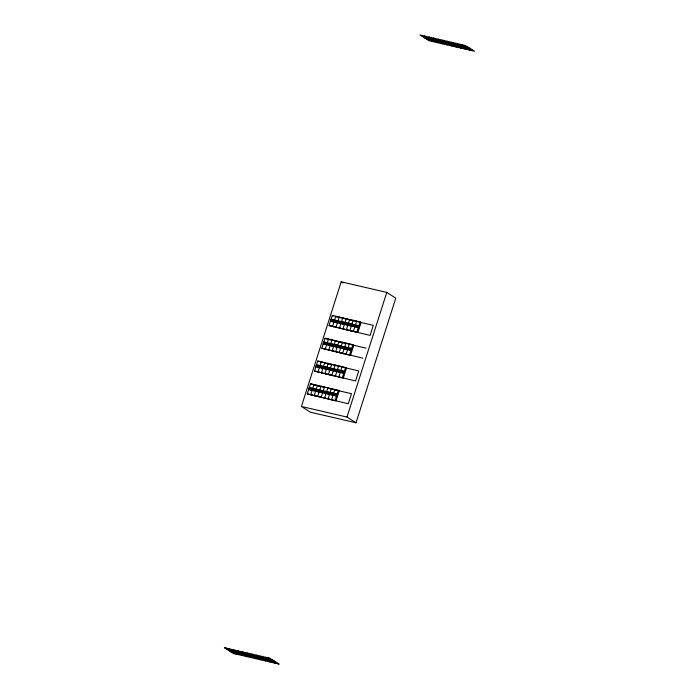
<?xml version="1.0" encoding="UTF-8"?>
<svg xmlns="http://www.w3.org/2000/svg" width="699" height="699" viewBox="0 0 699 699"><rect width="100%" height="100%" fill="white"/><g stroke="black" fill="none" stroke-linecap="round" stroke-linejoin="round"><path stroke-width="1.05" d="M310.88 389.186L310.828 389.36A5.382 2.586 -76.9 0 0 310.653 390.051L311.3 388.041A5.382 2.586 -76.9 0 0 311.046 388.688L310.872 389.378L310.819 388.539M318.141 366.599L318.307 365.9A5.382 2.586 -76.9 0 1 318.569 365.254L317.923 367.272A5.382 2.586 -76.9 0 1 318.097 366.573L318.089 365.76M325.419 343.62L325.367 343.786A5.382 2.586 -76.9 0 0 325.201 344.485L325.839 342.475A5.382 2.586 -76.9 0 0 325.585 343.113C326.555 344.013 325.376 345.909 324.021 342.571L326.075 343.139M332.689 320.832L332.645 321.007A5.382 2.586 -76.9 0 0 332.471 321.697L333.108 319.688A5.382 2.586 -76.9 0 0 332.855 320.334L332.68 321.024L332.637 320.186M314.349 390.191L313.851 389.692M314.358 389.998L314.314 390.164A5.382 2.586 -76.9 0 0 314.139 390.863L314.777 388.854A5.382 2.586 -76.9 0 0 314.524 389.492L314.078 390.025M321.007 366.433L321.121 366.914M321.627 367.211L321.584 367.386A5.382 2.586 -76.9 0 0 321.409 368.076L322.047 366.066A5.382 2.586 -76.9 0 0 321.793 366.704L321.619 367.403M328.626 344.45L329.063 343.925A5.382 2.586 -76.9 0 1 329.325 343.279L328.679 345.289A5.382 2.586 -76.9 0 1 328.853 344.598L328.39 344.126M335.546 320.867L335.66 321.339M336.175 321.645L336.123 321.811A5.382 2.586 -76.9 0 0 335.948 322.51L336.595 320.5A5.382 2.586 -76.9 0 0 336.341 321.138C335.782 323.253 337.739 320.125 336.612 321.837M317.215 390.025L317.329 390.505M317.844 390.802L317.792 390.977A5.382 2.586 -76.9 0 0 317.617 391.667L318.263 389.658A5.382 2.586 -76.9 0 0 318.01 390.304L317.835 390.994L317.783 390.156M324.598 367.718L325.105 368.216M324.834 368.05L325.271 367.517A5.382 2.586 -76.9 0 1 325.533 366.87L324.886 368.889A5.382 2.586 -76.9 0 1 325.061 368.19L325.114 368.024M332.383 345.236L332.331 345.402A5.382 2.586 -76.9 0 0 332.165 346.101L332.803 344.091A5.382 2.586 -76.9 0 0 332.549 344.729C333.519 345.629 332.331 347.525 330.985 344.188L333.039 344.756M339.146 322.152L339.032 321.671M339.644 322.641L339.819 321.951A5.382 2.586 -76.9 0 1 340.072 321.304L339.434 323.314A5.382 2.586 -76.9 0 1 339.609 322.623L339.653 322.449M320.963 391.003L320.754 391.676L320.701 390.837M321.435 391.274L321.488 391.108A5.382 2.586 -76.9 0 1 321.741 390.47L321.103 392.48A5.382 2.586 -76.9 0 1 321.269 391.781L321.26 390.968M327.971 368.05L328.084 368.53M328.591 368.827L328.547 369.002A5.382 2.586 -76.9 0 0 328.373 369.692L329.011 367.683A5.382 2.586 -76.9 0 0 328.757 368.329L328.582 369.02M335.354 345.743L335.817 346.215L336.027 345.542A5.382 2.586 -76.9 0 1 336.289 344.895L335.642 346.905A5.382 2.586 -76.9 0 1 335.817 346.215L335.87 346.04M342.51 322.484L342.624 322.955M343.139 323.261L343.087 323.427A5.382 2.586 -76.9 0 0 342.912 324.126L343.558 322.117A5.382 2.586 -76.9 0 0 343.305 322.755L343.13 323.454M324.799 392.611L324.965 391.921A5.382 2.586 -76.9 0 1 325.227 391.274L324.581 393.284A5.382 2.586 -76.9 0 1 324.755 392.593L324.808 392.419M332.077 369.64L332.025 369.806A5.382 2.586 -76.9 0 0 331.85 370.505L332.497 368.487A5.382 2.586 -76.9 0 0 332.243 369.133L332.069 369.832L332.016 368.993M339.338 347.045L339.504 346.346A5.382 2.586 -76.9 0 1 339.766 345.708L339.129 347.718A5.382 2.586 -76.9 0 1 339.295 347.019L339.347 346.853M345.996 323.288L346.11 323.768M346.608 324.257L346.783 323.567A5.382 2.586 -76.9 0 1 347.036 322.921L346.398 324.93A5.382 2.586 -76.9 0 1 346.573 324.24L346.617 324.065M327.665 392.454L327.779 392.925M328.285 393.231L328.233 393.397A5.382 2.586 -76.9 0 0 328.067 394.096L328.705 392.087A5.382 2.586 -76.9 0 0 328.451 392.724L328.277 393.423M335.546 370.636L335.048 370.147M335.555 370.444L335.511 370.619A5.382 2.586 -76.9 0 0 335.337 371.309L335.974 369.299A5.382 2.586 -76.9 0 0 335.721 369.946L335.284 370.47M341.662 346.756C341.226 348.067 342.108 346.302 342.318 347.359M342.833 347.656L342.781 347.831A5.382 2.586 -76.9 0 0 342.606 348.521L343.253 346.512A5.382 2.586 -76.9 0 0 342.999 347.158L342.825 347.857M350.54 325.07C351.667 323.357 349.718 326.485 350.26 324.371A5.382 2.586 -76.9 0 1 350.522 323.733L349.876 325.743A5.382 2.586 -76.9 0 1 350.05 325.044L349.587 324.572M331.772 394.035L331.719 394.21A5.382 2.586 -76.9 0 0 331.544 394.9L332.191 392.89A5.382 2.586 -76.9 0 0 331.938 393.537L331.763 394.227M338.202 371.152L338.989 371.422L339.198 370.75A5.382 2.586 -76.9 0 1 339.461 370.112L338.814 372.121A5.382 2.586 -76.9 0 1 338.989 371.422L339.041 371.256M345.804 348.172C345.839 347.132 344.598 348.862 345.14 347.56M346.311 348.469L346.258 348.644A5.382 2.586 -76.9 0 0 346.092 349.334L346.73 347.324A5.382 2.586 -76.9 0 0 346.477 347.962L346.302 348.661M353.572 325.874L353.746 325.184A5.382 2.586 -76.9 0 1 354 324.537L353.362 326.547A5.382 2.586 -76.9 0 1 353.537 325.856L351.973 325.306L352.182 324.633C355.232 324.406 354.821 327.132 352.191 325.454M334.97 394.874L335.406 394.341A5.382 2.586 -76.9 0 1 335.669 393.703L335.031 395.713A5.382 2.586 -76.9 0 1 335.197 395.014L334.742 394.542M341.898 371.283L342.012 371.763M341.68 371.955L342.475 372.235L342.685 371.562A5.382 2.586 -76.9 0 1 342.938 370.916L342.3 372.925A5.382 2.586 -76.9 0 1 342.475 372.235L342.519 372.06M348.618 348.373C348.189 349.683 349.072 347.919 349.282 348.976M349.797 349.273L349.745 349.448A5.382 2.586 -76.9 0 0 349.57 350.138L350.208 348.128A5.382 2.586 -76.9 0 0 349.954 348.775L349.788 349.474M357.504 326.686C358.631 324.974 356.682 328.102 357.224 325.987A5.382 2.586 -76.9 0 1 357.486 325.35L356.839 327.359A5.382 2.586 -76.9 0 1 357.014 326.66L356.551 326.188M310.365 388.889L310.601 389.212M317.634 366.101L317.521 365.629M324.913 343.314L325.14 343.646M332.182 320.535L332.069 320.055M331.876 344.939L330.985 344.188M324.292 392.122L324.179 391.641M331.562 369.334L331.798 369.666M338.84 346.555C338.875 345.516 337.634 347.246 338.176 345.944M331.256 393.738L331.492 394.061M353.074 325.385L352.96 324.904M311.536 389.526C313.309 388.233 308.364 390.033 310.251 388.408M316.979 366.32L316.752 365.359C317.468 365.612 319.557 365.525 318.805 366.739C315.712 367.228 317.879 364.764 317.538 366.442L318.097 366.573M324.03 343.384L325.018 342.982L324.021 342.571M333.344 321.173C330.251 321.662 332.418 319.198 332.077 320.876C333.397 321.986 333.694 319.478 333.126 321.024M315.013 390.33C316.787 389.046 311.841 390.846 313.737 389.221M320.465 367.124L320.238 366.162C326.547 367.01 317.765 368.259 321.269 366.599M327.901 343.829C328.6 342.894 327.123 345.044 327.735 343.524M336.831 321.977L335.004 321.557L335.817 321.033M318.499 391.143C319.985 390.776 315.581 389.483 317.224 390.846M323.943 367.936L323.716 366.975C329.613 367.954 322.099 369.151 324.485 367.246M330.994 345L331.981 344.598L332.104 345.262M340.308 322.789C341.794 322.422 337.39 321.129 339.041 322.492L339.609 322.623L339.592 321.802M327.429 368.74L327.202 367.779C333.825 370.208 324.572 367.438 328.32 368.854M334.865 345.446C335.564 344.511 334.087 346.66 334.699 345.14M341.968 323.174L342.781 322.65L341.75 323.025L341.741 322.213C344.79 321.986 344.38 324.703 341.75 323.025M325.463 392.759C326.949 392.392 322.545 391.099 324.187 392.462L324.755 392.593L324.747 391.772M330.907 369.553L330.679 368.591C336.577 369.57 329.063 370.767 331.448 368.862M338.342 346.258L339.295 347.019C339.836 344.45 341.47 349.116 337.958 346.617M347.272 324.406C348.757 324.039 344.354 322.746 346.005 324.109M328.941 393.563C330.513 393.135 325.751 392.122 327.726 393.1M334.393 370.356L334.157 369.395C340.063 370.374 332.541 371.58 334.935 369.666M341.828 347.062L342.475 347.053M350.758 325.21L348.932 324.79L349.474 324.1M332.427 394.376C334.192 393.083 329.255 394.883 331.143 393.257M345.306 347.875L346.031 348.495M353.126 325.218L352.418 325.594M335.904 395.18C337.678 393.895 332.733 395.695 334.629 394.07M341.357 371.973L341.121 371.012C347.438 371.859 338.657 373.109 342.161 371.449M348.792 348.679L349.43 348.67L349.229 349.142M357.722 326.826L355.896 326.407L356.438 325.717M301.409 406.477L341.191 281.828L386.774 292.409L395.791 298.15L356.018 422.799L310.435 412.218L301.409 406.477L346.992 417.058L356.018 422.799M307.272 393.86L310.478 383.803L338.333 390.269L339.233 390.846L336.027 400.903L307.272 393.86L348.285 403.742L351.492 393.694L327.211 388.059M314.541 371.073L317.748 361.025L345.603 367.491L346.503 368.058L343.296 378.115L314.541 371.073L355.555 380.964L358.762 370.907L326.485 363.41M321.811 348.285L325.018 338.237L352.873 344.703L353.773 345.28L350.566 355.328L321.811 348.285L362.825 358.176M329.08 325.507L332.287 315.45L360.142 321.916L361.042 322.492L357.836 332.541L329.08 325.507L370.094 335.389L373.31 325.341L336.35 316.761M309.709 389.098L309.482 388.137L311.527 388.705M331.527 320.745L331.3 319.784L333.344 320.352M331.693 320.238L331.3 319.784M309.875 388.592L309.482 388.137M317.145 365.804L316.752 365.359M318.578 365.778L318.805 366.739M326.075 343.952L325.848 342.991M313.196 389.911L312.96 388.95L315.013 389.518M335.004 321.557L334.777 320.596L336.822 321.164M313.353 389.404L312.96 388.95M320.631 366.617L320.238 366.162M335.171 321.051L334.777 320.596M313.79 390.059L313.965 389.36L313.519 389.893M328.058 344.319L328.504 343.794L328.338 344.292M322.056 366.591L322.283 367.543M329.325 343.803L329.561 344.764L329.325 343.803L327.508 343.375M316.673 390.715L316.446 389.754L318.491 390.322M338.491 322.361L338.255 321.4L340.308 321.968M338.648 321.855L338.255 321.4M316.839 390.208L316.446 389.754M324.109 367.421L323.716 366.975M325.061 368.19L325.052 367.377M325.542 367.394L325.769 368.356M333.039 345.568L332.811 344.607M319.714 391.239L319.924 390.566C326.844 392.821 315.293 390.47 321.977 391.947M320.151 391.527L319.924 390.566M327.595 368.233L327.202 367.779M342.134 322.667L341.741 322.213M335.468 345.411L335.293 346.11L335.406 345.577M329.019 368.207L329.246 369.168M336.289 345.42L336.525 346.381L336.289 345.42L334.471 344.991M343.794 323.593L343.349 323.305L343.786 322.781M331.676 364.258L328.469 374.306L329.369 374.882M323.637 392.331L323.41 391.37L325.454 391.938M345.455 323.978L345.219 323.017L347.272 323.585M331.073 369.037L330.679 368.591M345.612 323.471L345.219 323.017M323.803 391.824L323.41 391.37M345.778 323.96L346.573 324.24L346.555 323.419M332.506 369.011L332.733 369.972M340.002 347.185L339.775 346.223L337.949 345.804M327.115 393.144L326.887 392.183L328.941 392.751M348.932 324.79L348.705 323.829L350.749 324.397M327.281 392.637L326.887 392.183M334.55 369.85L334.157 369.395M349.098 324.284L348.705 323.829M334.987 370.505L335.162 369.815L334.716 370.339M349.255 324.773L349.745 324.266L348.714 324.642M335.983 369.823L336.21 370.785M343.253 347.036L343.489 347.997L343.253 347.036L341.435 346.608M330.601 393.948L330.374 392.987L332.418 393.554M337.425 370.881L337.643 370.208L339.469 370.627L339.697 371.588L337.425 370.881L339.697 371.588M330.767 393.441L330.374 392.987M337.87 371.169L337.643 370.208M352.576 325.087L352.182 324.633M339.469 370.627L339.478 371.449M346.739 347.84L346.966 348.801L346.739 347.84L344.913 347.42M354.236 326.022L353.79 325.734L354.236 325.201M334.078 394.76L333.851 393.799L335.904 394.367M355.896 326.407L355.669 325.446L357.713 326.014M334.244 394.253L333.851 393.799M341.514 371.466L341.121 371.012M356.062 325.9L355.669 325.446M334.41 394.743L334.891 394.236M356.49 326.555C356.918 324.913 356.569 327.281 355.677 326.258M342.947 371.44L343.174 372.401M350.216 348.652L350.452 349.614L350.216 348.652L348.399 348.224M335.118 400.326L338.333 390.269M342.396 377.539L345.603 367.491M349.666 354.751L352.873 344.703M356.936 331.973L360.142 321.916M358.299 329.412L360.544 322.379M346.992 417.058L386.774 292.409M336.167 321.837L335.721 321.173M321.357 367.237L321.173 366.739M339.198 321.986L338.814 322.344M317.564 390.828L317.381 390.339M343.576 323.454L342.562 323.165M321.313 391.807L320.745 391.519M346.005 324.109L346.162 323.602M328.006 393.257L327.709 393.135M349.517 349.299L349.22 349.177M334.629 394.883L334.795 394.376M324.546 367.892L324.659 367.552M320.762 391.484L320.928 390.977L320.317 391.021M345.752 348.338L345.856 347.997M341.96 371.929L342.064 371.597M353.58 325.682L354.017 325.874M332.235 320.369L331.3 320.605M324.965 343.148L324.581 343.515M317.696 365.935L317.311 366.302M310.417 388.723L310.033 389.081M329.011 344.091L329.552 343.943M331.929 344.764L331.544 345.131M335.974 345.708L336.516 345.559M338.893 346.381L338.508 346.748M331.623 369.168L331.239 369.535M324.345 391.956L323.96 392.314M342.37 347.193L342.554 347.683M342.938 347.324L343.48 347.176M346.416 348.128L346.966 347.988M331.309 393.572L330.924 393.93M349.902 348.941L350.444 348.792M233.44 653.469L269.997 658.309L279.023 664.05L233.44 653.469L224.414 647.728L269.997 658.309M422.231 36.383L467.814 46.964M424.485 37.825L470.069 48.406M426.748 39.258L472.332 49.839M331.745 320.072L333.563 320.5M335.223 320.885L337.049 321.304M338.709 321.689L340.527 322.117M342.187 322.501L344.013 322.921M345.664 323.305L347.49 323.733M349.151 324.118L350.977 324.537M352.628 324.921L354.454 325.35M356.114 325.734L357.94 326.153M331.081 320.457L332.907 320.885M334.559 321.269L336.385 321.689M338.045 322.073L339.871 322.501M341.523 322.886L343.349 323.305M345.009 323.689L346.826 324.118M348.486 324.502L350.313 324.921M351.973 325.306L353.79 325.734M355.45 326.118L357.276 326.538M334.786 321.409L335.607 321.514M338.264 322.222L339.094 322.318M340.09 322.641L339.6 322.623M345.227 323.838L346.057 323.934M347.053 324.257L346.564 324.24M326.791 339.015L345.979 343.471M347.683 343.864L366.031 348.119M324.467 342.859L326.293 343.279M327.953 343.663L329.779 344.091M331.431 344.476L333.257 344.895M334.917 345.28L336.735 345.708M338.395 346.092L340.221 346.512M341.881 346.896L343.698 347.324M345.358 347.709L347.185 348.128M348.845 348.513L350.662 348.941M323.812 343.244L325.629 343.663M327.289 344.057L329.115 344.476M330.776 344.86L332.593 345.289M334.253 345.673L336.079 346.092M337.739 346.477L339.557 346.905M341.217 347.289L343.043 347.709M344.703 348.093L346.521 348.521M348.181 348.906L350.007 349.325M327.516 344.196L329.561 344.764M334.48 345.813L336.525 346.381M341.444 347.429L343.489 347.997M344.922 348.233L346.966 348.801M348.408 349.046L350.452 349.614M316.979 365.498L319.024 366.066M320.457 366.311L322.501 366.87M323.943 367.115L325.987 367.683M327.42 367.927L329.465 368.487M330.907 368.731L332.951 369.299M334.384 369.544L336.429 370.112M337.87 370.348L339.915 370.916M341.348 371.16L343.392 371.728M338.036 370.653L338.412 370.479M316.533 366.031L318.587 366.591M320.02 366.835L322.064 367.403M323.497 367.648L325.551 368.216M326.983 368.452L329.028 369.02M330.461 369.264L332.514 369.832M333.947 370.068L335.992 370.636M340.911 371.685L342.956 372.252M309.928 388.426L311.754 388.854M313.405 389.238L315.232 389.658M316.892 390.042L318.718 390.47M320.369 390.855L322.195 391.274M323.855 391.658L325.673 392.087M327.333 392.471L329.159 392.89M330.819 393.275L332.637 393.703M334.297 394.087L336.123 394.507M309.264 388.81L311.317 389.378M312.75 389.623L314.795 390.191M316.228 390.426L318.272 390.994M323.191 392.043L325.236 392.611M326.678 392.855L328.722 393.423M330.155 393.668L332.2 394.227M333.641 394.472L335.686 395.04M226.668 649.161L272.252 659.742M228.931 650.594L274.515 661.175M231.186 652.036L276.769 662.617M224.414 647.728L279.023 664.05M460.999 44.474L470.025 50.214M456.447 43.417L465.464 49.157M451.886 42.359L460.912 48.1M447.325 41.302L456.351 47.043M442.773 40.245L451.79 45.985M438.212 39.179L447.238 44.928M433.651 38.122L442.677 43.862M429.09 37.064L438.116 42.805M424.538 36.007L433.563 41.748M341.191 281.828L342.991 282.981M357.565 321.68L356.665 321.112L353.458 331.16L354.358 331.737M354.087 320.876L353.178 320.299L349.972 330.356L350.872 330.924M350.601 320.063L349.701 319.495L346.494 329.544L347.394 330.12M347.123 319.26L346.215 318.683L343.008 328.74L343.908 329.308M343.637 318.447L342.737 317.879L339.531 327.927L340.43 328.504M340.16 317.643L339.251 317.066L336.044 327.123L336.944 327.691M336.673 316.83L335.773 316.263L332.567 326.311L333.467 326.887M332.287 315.45L333.196 316.027M350.295 344.467L349.395 343.891L346.18 353.947L347.088 354.524M346.809 343.663L345.909 343.087L342.702 353.135L343.602 353.711M343.331 342.851L342.431 342.274L339.216 352.331L340.125 352.908M339.845 342.047L338.945 341.47L335.738 351.518L336.638 352.095M336.368 341.234L335.468 340.658L332.252 350.715L333.161 351.291M332.881 340.43L331.981 339.854L328.775 349.902L329.675 350.479M329.404 339.618L328.504 339.041L325.288 349.098L326.197 349.675M325.018 338.237L325.917 338.814M343.026 367.255L342.117 366.678L338.91 376.735L339.81 377.303M339.539 366.442L338.639 365.874L335.433 375.922L336.333 376.499M336.062 365.638L335.153 365.061L331.946 375.118L332.846 375.686M329.098 364.022L328.189 363.445L324.983 373.502L325.883 374.07M322.134 362.405L321.225 361.829L318.019 371.885L318.927 372.453M317.748 361.025L325.612 363.209L324.712 362.641L321.505 372.689L322.405 373.266M335.747 390.042L334.847 389.465L331.641 399.513L332.541 400.09M332.27 389.229L331.37 388.653L328.154 398.71L329.063 399.286M328.783 388.426L327.883 387.849L324.677 397.897L325.577 398.474M321.82 386.809L320.92 386.232L317.713 396.281L318.613 396.857M318.342 385.997L317.442 385.42L314.235 395.477L315.135 396.045M314.856 385.184L313.956 384.616L310.749 394.664L311.649 395.241M310.478 383.803L325.306 387.613L324.406 387.036L321.191 397.093L322.099 397.661M321.977 391.134L321.758 391.807M265.437 657.252L274.462 662.993M260.884 656.195L269.91 661.936M256.323 655.138L265.349 660.878M251.762 654.072L260.788 659.821M247.21 653.015L256.227 658.755M242.649 651.957L251.675 657.698M238.088 650.9L247.114 656.641M233.536 649.843L242.553 655.583M228.975 648.786L238.001 654.526M347.552 349.675A5.382 2.586 -76.9 0 1 348.189 347.665M329.832 370.033A5.382 2.586 -76.9 0 1 330.47 368.024M326.346 369.221A5.382 2.586 -76.9 0 1 326.992 367.211M336.796 371.65A5.382 2.586 -76.9 0 1 337.434 369.64M333.309 370.837A5.382 2.586 -76.9 0 1 333.956 368.827M319.076 392.008A5.382 2.586 -76.9 0 1 319.723 389.998M315.599 391.195A5.382 2.586 -76.9 0 1 316.236 389.186M337.407 322.842A5.382 2.586 -76.9 0 1 338.054 320.832M333.93 322.038A5.382 2.586 -76.9 0 1 334.568 320.028M340.894 323.654A5.382 2.586 -76.9 0 1 341.531 321.645M312.112 390.392A5.382 2.586 -76.9 0 1 312.759 388.382M340.273 372.453A5.382 2.586 -76.9 0 1 340.92 370.444M330.138 345.629A5.382 2.586 -76.9 0 1 330.784 343.62M326.66 344.825A5.382 2.586 -76.9 0 1 327.298 342.807M333.624 346.442A5.382 2.586 -76.9 0 1 334.262 344.432M340.588 348.058A5.382 2.586 -76.9 0 1 341.226 346.049M337.101 347.246A5.382 2.586 -76.9 0 1 337.739 345.236M344.371 324.458A5.382 2.586 -76.9 0 1 345.018 322.449M322.868 368.417A5.382 2.586 -76.9 0 1 323.506 366.407M319.382 367.604A5.382 2.586 -76.9 0 1 320.028 365.594M354.821 326.887A5.382 2.586 -76.9 0 1 355.459 324.878M351.335 326.075A5.382 2.586 -76.9 0 1 351.981 324.065M333.004 395.241A5.382 2.586 -76.9 0 1 333.641 393.231M329.526 394.437A5.382 2.586 -76.9 0 1 330.164 392.419M326.04 393.624A5.382 2.586 -76.9 0 1 326.686 391.615M322.562 392.821A5.382 2.586 -76.9 0 1 323.2 390.802M344.065 348.862A5.382 2.586 -76.9 0 1 344.703 346.853M347.857 325.271A5.382 2.586 -76.9 0 1 348.495 323.261M310.312 389.055L310.478 388.557L310.312 389.055M331.509 369.509L331.676 369.002L331.509 369.509M331.204 393.904L331.37 393.406L331.204 393.904M338.473 371.125L338.639 370.619L338.473 371.125M465.56 45.531L419.977 34.95L429.003 40.691L474.586 51.272L465.56 45.531M358.945 325.682L331.09 319.216A5.382 2.586 -76.9 0 0 330.444 321.225L358.299 327.691A5.382 2.586 -76.9 0 1 358.945 325.682M351.667 348.469L323.82 342.003A5.382 2.586 -76.9 0 0 323.174 344.013L351.029 350.479A5.382 2.586 -76.9 0 1 351.667 348.469M344.397 371.256L316.542 364.791A5.382 2.586 -76.9 0 0 315.904 366.8L343.759 373.266A5.382 2.586 -76.9 0 1 344.397 371.256M337.128 394.035L309.273 387.569A5.382 2.586 -76.9 0 0 308.635 389.579L336.49 396.053A5.382 2.586 -76.9 0 1 337.128 394.035"/></g></svg>
